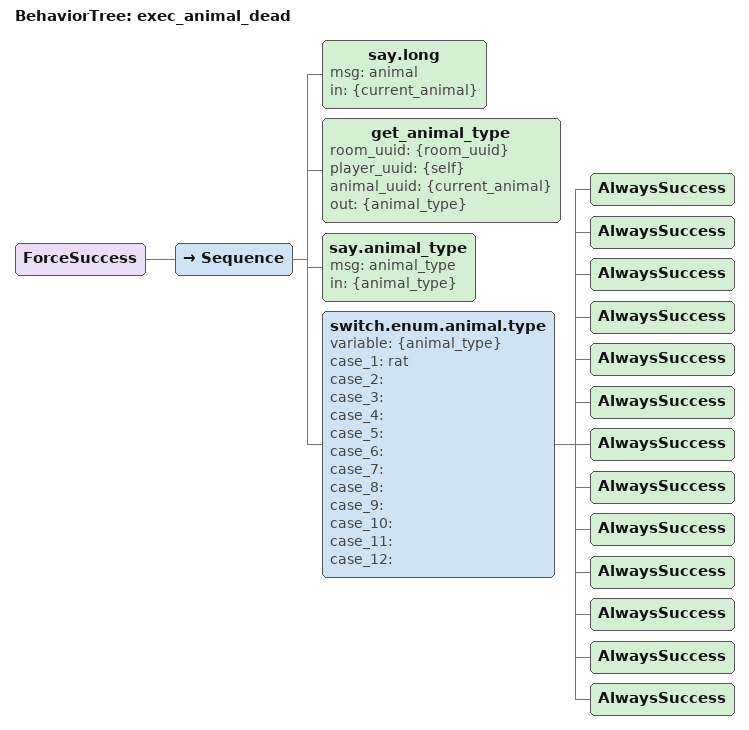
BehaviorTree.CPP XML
<?xml version="1.0" encoding="UTF-8"?>
<root BTCPP_format="4">
  <BehaviorTree ID="exec_animal_dead">
    <ForceSuccess>
      <Sequence>
        <say.long msg="animal"
                  in="{current_animal}"/>
        <get_animal_type room_uuid="{room_uuid}"
                         player_uuid="{self}"
                         animal_uuid="{current_animal}"
                         out="{animal_type}"/>
        <say.animal_type msg="animal_type"
                         in="{animal_type}"/>
        <switch.enum.animal.type variable="{animal_type}"
                                 case_1="rat"
                                 case_2=""
                                 case_3=""
                                 case_4=""
                                 case_5=""
                                 case_6=""
                                 case_7=""
                                 case_8=""
                                 case_9=""
                                 case_10=""
                                 case_11=""
                                 case_12="">
          <AlwaysSuccess/>
          <AlwaysSuccess/>
          <AlwaysSuccess/>
          <AlwaysSuccess/>
          <AlwaysSuccess/>
          <AlwaysSuccess/>
          <AlwaysSuccess/>
          <AlwaysSuccess/>
          <AlwaysSuccess/>
          <AlwaysSuccess/>
          <AlwaysSuccess/>
          <AlwaysSuccess/>
          <AlwaysSuccess/>
        </switch.enum.animal.type>
      </Sequence>
    </ForceSuccess>
  </BehaviorTree>

</root>
